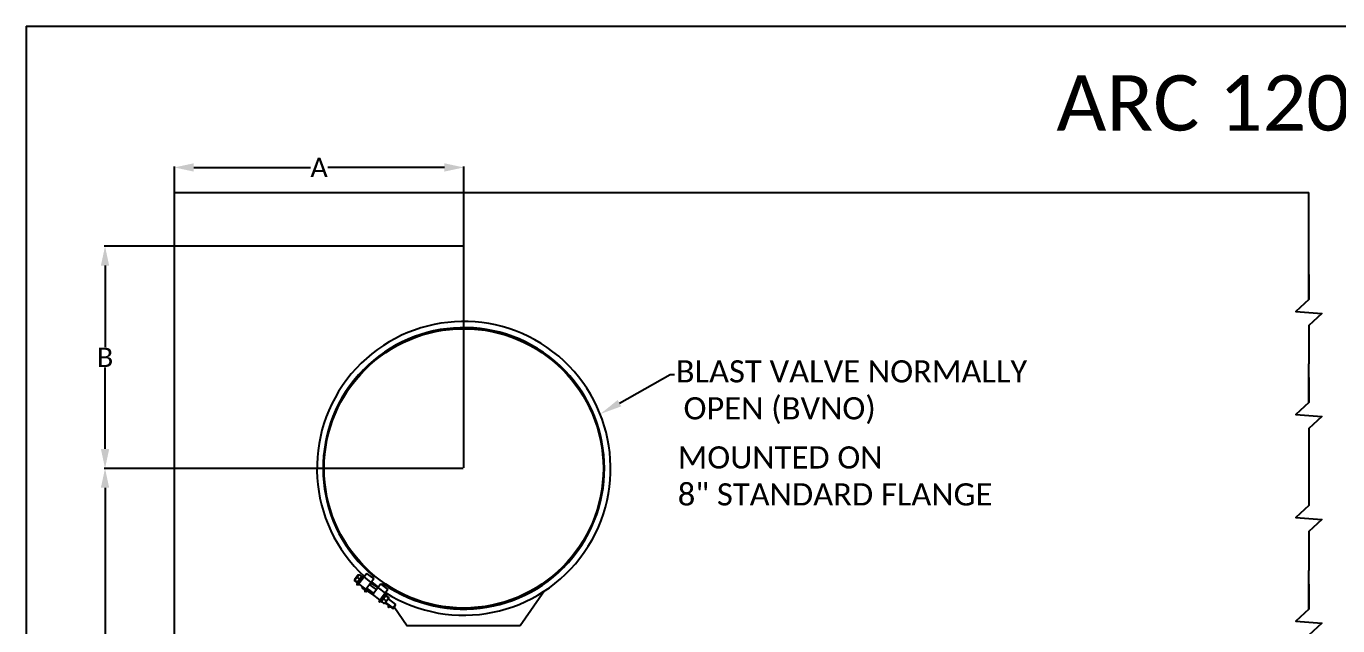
# Model space of a CAD drawing. Header units: millimetres. Extents: x 7589 to 12925, y 625 to 5429.
# Drawn here: x 7589 to 9957, y 4347 to 5429 of the extents above; entities that cross this region are included whole.
import ezdxf
from ezdxf import colors
from ezdxf.entities.mleader import LeaderData, LeaderLine
from ezdxf.math import Vec2, Vec3

# ---------------------------------------------------------------- set-up
doc = ezdxf.new("R2010")
doc.units = ezdxf.units.MM
doc.header["$LTSCALE"] = 307.34
doc.header["$PDMODE"] = 3
doc.header["$PDSIZE"] = 8
doc.layers.get('0').update_dxf_attribs({"linetype": 'CONTINUOUS'})
doc.layers.get('Defpoints').update_dxf_attribs({"linetype": 'CONTINUOUS'})
doc.styles.get("Standard").update_dxf_attribs({"font": 'calibri.ttf'})
doc.dimstyles.get("Standard").update_dxf_attribs({"dimtxt": 35, "dimasz": 35, "dimexe": 1.5, "dimexo": 1, "dimtad": 1, "dimdsep": 46, "dimtxsty": 'Standard', "dimblk": '_FILLED', "dimblk1": '_FILLED', "dimblk2": '_FILLED', "dimcen": 0.09, "dimazin": 2, "dimtol": 1, "dimtp": 0.01, "dimtm": 0.01, "dimtfac": 1, "dimtofl": 0, "dimtmove": 0, "dimatfit": 3, "dimldrblk": '_FILLED', "dimfxl": 1, "dimtolj": 1, "dimarcsym": 0})

# ---------------------------------------------------------------- blocks, each defined once
blk = doc.blocks.new('_FILLED')
at = {"color": 0, "linetype": 'ByBlock'}
blk.add_solid([(0, 0), (-1, 0.214), (-1, -0.214)], dxfattribs=at)
blk = doc.blocks.new('*D64')
at = {"color": 0, "lineweight": -2}
for p, q in [((7856.8, 4631.8), (7856.8, 5175.3)), ((7891.8, 5173.8), (8102.3, 5173.8)), ((8344.1, 5173.8), (8133.5, 5173.8)), ((8379.1, 4631.8), (8379.1, 5175.3))]:
    blk.add_line(p, q, dxfattribs=at)
at = {"layer": 'Defpoints', "color": 0}
for p in [(7856.8, 5173.8), (7856.8, 4630.8), (8379.1, 4630.8)]:
    blk.add_point(p, dxfattribs=at)
at = {"color": 0, "linetype": 'ByBlock', "lineweight": -2, "xscale": 35, "yscale": 35, "zscale": 35, "rotation": 180}
blk.add_blockref('_FILLED', (7856.8, 5173.8), dxfattribs=at)
at = {"color": 0, "linetype": 'ByBlock', "lineweight": -2, "xscale": 35, "yscale": 35, "zscale": 35}
blk.add_blockref('_FILLED', (8379.1, 5173.8), dxfattribs=at)
at = {"color": 0, "insert": (8117.9, 5173.8), "char_height": 35, "attachment_point": 5}
blk.add_mtext('\\A1;\\A1;A', dxfattribs=at)
blk = doc.blocks.new('*D67')
at = {"color": 0, "lineweight": -2}
for p, q in [((8377.1, 5031.6), (7730.1, 5031.6)), ((7731.6, 4996.6), (7731.6, 4849.3)), ((7731.6, 4665.8), (7731.6, 4813.1)), ((8378.1, 4630.8), (7730.1, 4630.8))]:
    blk.add_line(p, q, dxfattribs=at)
at = {"layer": 'Defpoints', "color": 0}
for p in [(7731.6, 5031.6), (8378.1, 5031.6), (8379.1, 4630.8)]:
    blk.add_point(p, dxfattribs=at)
at = {"color": 0, "linetype": 'ByBlock', "lineweight": -2, "xscale": 35, "yscale": 35, "zscale": 35}
for p, rotation in [((7731.6, 5031.6), 90), ((7731.6, 4630.8), 270)]:
    blk.add_blockref('_FILLED', p, dxfattribs=dict(at, rotation=rotation))
at = {"color": 0, "insert": (7731.6, 4831.2), "char_height": 35, "attachment_point": 5}
blk.add_mtext('\\A1;\\A1;B', dxfattribs=at)
blk = doc.blocks.new('*D70')
at = {"color": 0, "lineweight": -2}
for p, q in [((8378.1, 4630.8), (7730.1, 4630.8)), ((7731.6, 4595.8), (7731.6, 3516)), ((7731.6, 2399.3), (7731.6, 3479.1)), ((7931.9, 2364.3), (7730.1, 2364.3))]:
    blk.add_line(p, q, dxfattribs=at)
at = {"layer": 'Defpoints', "color": 0}
for p in [(8379.1, 4630.8), (7731.6, 2364.3), (7932.9, 2364.3)]:
    blk.add_point(p, dxfattribs=at)
at = {"color": 0, "linetype": 'ByBlock', "lineweight": -2, "xscale": 35, "yscale": 35, "zscale": 35}
for p, rotation in [((7731.6, 4630.8), 90), ((7731.6, 2364.3), 270)]:
    blk.add_blockref('_FILLED', p, dxfattribs=dict(at, rotation=rotation))
at = {"color": 0, "insert": (7731.6, 3497.5), "char_height": 35, "attachment_point": 5}
blk.add_mtext('\\A1;\\A1;C', dxfattribs=at)

msp = doc.modelspace()

# ---------------------------------------------------------------- linework, layer by layer
at = {"color": 0}
for p, q in [((7589.3549, 5428.59124), (12925.4311, 5428.59124)), ((7589.3549, 5428.59124), (7589.3549, 624.5987)), ((9904.29915, 5005.43367), (9904.29915, 5128.59124)), ((9904.29915, 5005.43367), (9904.29915, 5128.59124)), ((9904.29915, 4935.43367), (9904.29915, 5005.43367)), ((9904.29915, 4935.43367), (9904.29915, 5005.43367)), ((9904.29915, 4749.61161), (9904.29915, 4819.61161)), ((9904.29915, 4749.61161), (9904.29915, 4819.61161)), ((9904.29915, 4702.61161), (9904.29915, 4632.61161)), ((9904.29915, 4702.61161), (9904.29915, 4632.61161)), ((9904.29915, 4516.78955), (9904.29915, 4446.78955)), ((9904.29915, 4516.78955), (9904.29915, 4446.78955)), ((9904.29915, 4376.78955), (9904.29915, 4446.78955)), ((9904.29915, 4376.78955), (9904.29915, 4446.78955))]:
    msp.add_line(p, q, dxfattribs=at)
at = {"color": 0, "linetype": 'Continuous'}
for p, q in [((7856.77159, 2364.25215), (7856.77159, 5128.59124)), ((7856.77159, 5128.59124), (9904.29915, 5128.59124)), ((8188.50723, 4438.74489), (8181.58299, 4429.69683)), ((8181.58299, 4429.69683), (8181.74033, 4428.51359)), ((8182.31202, 4427.66621), (8186.27238, 4424.63545)), ((8182.79768, 4428.30083), (8186.75804, 4425.27008)), ((8195.61101, 4436.83846), (8185.27952, 4423.33807)), ((8197.6482, 4436.53867), (8186.10124, 4421.45001)), ((8198.34913, 4436.63188), (8186.19445, 4420.74907)), ((8186.97057, 4433.75365), (8190.93093, 4430.72289)), ((8187.38566, 4419.83747), (8204.14089, 4441.73192)), ((8188.50723, 4438.74489), (8189.69047, 4438.90222)), ((8190.6578, 4438.57183), (8194.61816, 4435.54107)), ((8195.61101, 4436.83846), (8197.04046, 4435.74453)), ((8197.6482, 4436.53867), (8198.34913, 4436.63188)), ((8199.54034, 4435.72028), (8198.34913, 4436.63188)), ((8198.8536, 4434.8229), (8211.55985, 4425.09915)), ((8202.21897, 4412.89321), (8216.84714, 4432.00817)), ((8203.79449, 4441.27926), (8216.50073, 4431.55551)), ((8216.35849, 4436.40064), (8214.30839, 4433.951)), ((8214.30839, 4433.951), (8216.84714, 4432.00817)), ((8185.27952, 4423.33807), (8186.70898, 4422.24415)), ((8186.10124, 4421.45001), (8186.19445, 4420.74907)), ((8187.38566, 4419.83747), (8186.19445, 4420.74907)), ((8202.21897, 4412.89321), (8189.51273, 4422.61696)), ((8195.91545, 4417.71713), (8195.4268, 4416.98176)), ((8195.4268, 4416.98176), (8195.74056, 4415.42512)), ((8196.0318, 4414.61637), (8200.18537, 4411.85632)), ((8201.32764, 4413.57532), (8199.53895, 4410.88354)), ((8199.53895, 4410.88354), (8201.03814, 4409.88733)), ((8204.14699, 4414.56581), (8200.48469, 4409.05445)), ((8200.48469, 4409.05445), (8200.6244, 4408.36128)), ((8204.54494, 4414.26127), (8200.6244, 4408.36128)), ((8201.87373, 4407.5311), (8200.6244, 4408.36128)), ((8201.87373, 4407.5311), (8205.73881, 4413.34763)), ((8203.73831, 4414.87856), (8216.44455, 4405.15481)), ((8203.8108, 4410.44619), (8216.00474, 4402.34333)), ((8208.60018, 4421.23168), (8221.30643, 4411.50793)), ((8211.6934, 4425.01893), (8208.98241, 4420.93918)), ((8210.17627, 4420.02554), (8213.60999, 4425.19291)), ((8211.46291, 4424.97247), (8211.6934, 4425.01893)), ((8212.94273, 4424.18875), (8211.6934, 4425.01893)), ((8212.31733, 4423.2476), (8224.23173, 4415.33049)), ((8229.55338, 4422.28442), (8214.92522, 4403.16946)), ((8227.63146, 4393.44571), (8214.92522, 4403.16946)), ((8224.2661, 4415.3754), (8236.97234, 4405.65164)), ((8225.50439, 4390.66622), (8242.25963, 4412.56067)), ((8226.6956, 4389.75461), (8238.85029, 4405.63742)), ((8227.39654, 4389.84782), (8238.94349, 4404.93648)), ((8229.20698, 4421.83176), (8241.91322, 4412.10801)), ((8229.43373, 4389.54804), (8239.76521, 4403.04842)), ((8229.55338, 4422.28442), (8232.09213, 4420.34158)), ((8232.09213, 4420.34158), (8233.92093, 4422.96058)), ((8238.85029, 4405.63742), (8237.65908, 4406.54902)), ((8239.76521, 4403.04842), (8238.33576, 4404.14234)), ((8238.85029, 4405.63742), (8238.94349, 4404.93648)), ((8524.68681, 4409.84097), (8481.05391, 4346.8038)), ((8226.6956, 4389.75461), (8225.50439, 4390.66622)), ((8226.6956, 4389.75461), (8227.39654, 4389.84782)), ((8229.43373, 4389.54804), (8228.00427, 4390.64196)), ((8230.6492, 4391.13632), (8230.6466, 4391.11642)), ((8235.43242, 4387.15284), (8230.95435, 4390.57979)), ((8239.20574, 4392.08353), (8234.72768, 4395.51048)), ((8236.04935, 4387.00372), (8236.03083, 4386.99602)), ((8236.04935, 4387.00372), (8243.93937, 4397.31379)), ((8237.07408, 4388.34276), (8243.78916, 4383.8806)), ((8237.56869, 4388.98907), (8250.75142, 4378.90068)), ((8238.56823, 4401.46787), (8238.53921, 4401.44638)), ((8243.31191, 4397.44915), (8238.83384, 4400.87609)), ((8238.90258, 4401.9212), (8239.50319, 4401.05349)), ((8243.64474, 4397.88407), (8239.16667, 4401.31102)), ((8243.9425, 4384.11136), (8241.85209, 4380.96551)), ((8243.10141, 4380.13533), (8241.85209, 4380.96551)), ((8242.43056, 4395.3422), (8255.61329, 4385.2538)), ((8242.96922, 4396.04607), (8244.61187, 4393.6729)), ((8243.10141, 4380.13533), (8245.13637, 4383.19773)), ((8243.10141, 4380.13533), (8243.79458, 4380.27505)), ((8243.79458, 4380.27505), (8245.53432, 4382.89318)), ((8243.93937, 4397.31379), (8243.95252, 4397.34741)), ((8244.34803, 4381.10793), (8245.84721, 4380.11172)), ((8245.84721, 4380.11172), (8246.96696, 4381.79682)), ((8246.95411, 4381.77749), (8246.91849, 4381.21183)), ((8246.9257, 4380.68576), (8251.62223, 4377.56492)), ((8250.75142, 4378.90068), (8255.61329, 4385.2538)), ((8252.15329, 4379.08709), (8255.7997, 4383.85193)), ((8252.61771, 4378.01403), (8254.00525, 4380.10213)), ((8253.49462, 4380.83984), (8277.0536, 4346.8038)), ((8254.00134, 4380.09623), (8254.01614, 4380.0864)), ((8255.7997, 4383.85193), (8255.61329, 4385.2538)), ((8252.15329, 4379.08709), (8250.75142, 4378.90068)), ((8252.61771, 4378.01403), (8252.11002, 4377.76205)), ((8278.85598, 4346.80385), (8277.0536, 4346.8038)), ((8279.05376, 4346.80377), (8277.0536, 4346.8038)), ((8279.74881, 4346.80386), (8278.85598, 4346.80385)), ((8280.05376, 4346.80376), (8279.05376, 4346.80377)), ((8379.05376, 4346.80365), (8279.74881, 4346.80386)), ((8478.3587, 4346.80386), (8379.05376, 4346.80365)), ((8479.05376, 4346.80377), (8478.05376, 4346.80376)), ((8479.25153, 4346.80385), (8478.3587, 4346.80386)), ((8481.05391, 4346.8038), (8479.05376, 4346.80377)), ((8481.05391, 4346.8038), (8479.25153, 4346.80385))]:
    msp.add_line(p, q, dxfattribs=at)
at = {"color": 0}
for points in [[(9904.29915, 4980.42635), (9904.29915, 4935.43367), (9880.81256, 4913.65716), (9927.78575, 4910.21018), (9904.29915, 4888.43367), (9904.29915, 4819.61161)], [(9904.29915, 4980.42635), (9904.29915, 4935.43367), (9880.81256, 4913.65716), (9927.78575, 4910.21018), (9904.29915, 4888.43367), (9904.29915, 4819.61161)], [(9904.29915, 4794.6043), (9904.29915, 4749.61161), (9880.81256, 4727.8351), (9927.78575, 4724.38812), (9904.29915, 4702.61161), (9904.29915, 4633.78955)], [(9904.29915, 4794.6043), (9904.29915, 4749.61161), (9880.81256, 4727.8351), (9927.78575, 4724.38812), (9904.29915, 4702.61161), (9904.29915, 4633.78955)], [(9904.29915, 4702.61161), (9904.29915, 4563.78955), (9880.81256, 4542.01304), (9927.78575, 4538.56606), (9904.29915, 4516.78955), (9904.29915, 4447.9675)], [(9904.29915, 4608.78224), (9904.29915, 4563.78955), (9880.81256, 4542.01304), (9927.78575, 4538.56606), (9904.29915, 4516.78955), (9904.29915, 4447.9675)], [(9904.29915, 4421.78224), (9904.29915, 4376.78955), (9880.81256, 4355.01304), (9927.78575, 4351.56606), (9904.29915, 4329.78955), (9904.29915, 4260.9675)], [(9904.29915, 4421.78224), (9904.29915, 4376.78955), (9880.81256, 4355.01304), (9927.78575, 4351.56606), (9904.29915, 4329.78955), (9904.29915, 4260.9675)]]:
    msp.add_lwpolyline(points, dxfattribs=at)
at = {"color": 0, "linetype": 'Continuous'}
msp.add_circle((8379.05376, 4630.80358), 252, dxfattribs=at)
for centre, radius, start, end in [((8379.05376, 4630.80358), 265, 237.78047739, 227.37643726), ((8379.05376, 4630.80358), 253.89174, 235.07413321, 230.07413321), ((8379.05376, 4630.80358), 253.5, 235.07413321, 230.07413321), ((8177.97846, 4418.16693), 11.22145, 64.5664263, 65.29210856), ((8201.476, 4417.20232), 6.02714, 203.85463665, 205.40734619), ((8379.05376, 4630.80358), 265, 230.84668729, 231.18963981), ((8379.05376, 4630.80358), 264, 230.83755699, 234.31582956), ((8238.51998, 4388.69981), 7.73126, 142.57785629, 145.15443427), ((8231.64072, 4393.96432), 7.73127, 319.99383563, 322.57041376)]:
    msp.add_arc(centre, radius, start, end, dxfattribs=at)
for points, knots in [([(8182.66894, 4428.36106), (8182.54014, 4428.42026), (8182.31378, 4428.51826), (8182.04348, 4428.61292), (8181.8775, 4428.63611), (8181.79297, 4428.63033), (8181.73751, 4428.58126), (8181.73752, 4428.53564), (8181.74045, 4428.5135)], [0, 0, 0, 0, 0.4033675261, 0.7035432472, 0.807694151, 0.8815014976, 0.9364502599, 1, 1, 1, 1]), ([(8181.74045, 4428.5135), (8181.74729, 4428.46177), (8181.80146, 4428.34115), (8181.98579, 4428.05349), (8182.17294, 4427.82871), (8182.31202, 4427.66621)], [0, 0, 0, 0, 0.1521641569, 0.3763119774, 1, 1, 1, 1]), ([(8186.97057, 4433.75365), (8186.41765, 4433.50861), (8185.34781, 4432.94281), (8184.00264, 4431.70181), (8183.15625, 4430.07909), (8182.88972, 4428.89858), (8182.79768, 4428.30083)], [0, 0, 0, 0, 0.2515594896, 0.5000024232, 0.7484387857, 1, 1, 1, 1]), ([(8190.6578, 4438.57183), (8190.14725, 4438.37768), (8189.16402, 4437.92091), (8187.93142, 4436.83829), (8187.20848, 4435.36562), (8187.02456, 4434.29719), (8186.97057, 4433.75365)], [0, 0, 0, 0, 0.2538622224, 0.5000023129, 0.7461357872, 1, 1, 1, 1]), ([(8189.69059, 4438.90213), (8189.74231, 4438.90904), (8189.87289, 4438.88828), (8190.19873, 4438.78552), (8190.4646, 4438.66361), (8190.6578, 4438.57183)], [0, 0, 0, 0, 0.1521643208, 0.3763122246, 1, 1, 1, 1]), ([(8195.96373, 4414.76484), (8195.9384, 4414.82225), (8195.8483, 4415.03646), (8195.77399, 4415.25864), (8195.74059, 4415.42511)], [0, 0, 0, 0, 0.2698549861, 1, 1, 1, 1]), ([(8196.55769, 4417.22338), (8196.4428, 4417.04098), (8196.04946, 4416.2275), (8195.99732, 4415.29568), (8196.0318, 4414.61637)], [0, 0, 0, 0, 0.2406596339, 1, 1, 1, 1]), ([(8230.95435, 4390.57979), (8230.90863, 4390.6375), (8230.8272, 4390.74379), (8230.72657, 4390.89295), (8230.66347, 4391.01148), (8230.64277, 4391.08703), (8230.64661, 4391.11642)], [0, 0, 0, 0, 0.3525273221, 0.641690737, 0.8580867806, 1, 1, 1, 1]), ([(8232.17497, 4393.11719), (8231.90738, 4392.73287), (8231.4405, 4391.90968), (8231.10194, 4391.02897), (8230.95435, 4390.57979)], [0, 0, 0, 0, 0.4976058739, 1, 1, 1, 1]), ([(8234.72768, 4395.51048), (8234.28408, 4395.21868), (8233.4319, 4394.58782), (8232.69939, 4393.81535), (8232.37997, 4393.39796)], [0, 0, 0, 0, 0.5025426967, 1, 1, 1, 1]), ([(8236.31971, 4398.54611), (8235.97238, 4398.09224), (8235.36325, 4397.11272), (8234.92086, 4396.05164), (8234.72768, 4395.51048)], [0, 0, 0, 0, 0.4986512418, 1, 1, 1, 1]), ([(8235.43242, 4387.15284), (8235.82742, 4387.41268), (8236.58906, 4387.96963), (8237.26165, 4388.6354), (8237.56268, 4388.99412)], [0, 0, 0, 0, 0.502394193, 1, 1, 1, 1]), ([(8236.03082, 4386.99603), (8236.00346, 4386.98464), (8235.92512, 4386.98488), (8235.79422, 4387.01481), (8235.62395, 4387.07296), (8235.50007, 4387.12379), (8235.43242, 4387.15284)], [0, 0, 0, 0, 0.1419132845, 0.3583093016, 0.6474727372, 1, 1, 1, 1]), ([(8238.83384, 4400.87609), (8238.36196, 4400.5482), (8237.45335, 4399.8439), (8236.66704, 4398.99998), (8236.31971, 4398.54611)], [0, 0, 0, 0, 0.5013488334, 1, 1, 1, 1]), ([(8237.78012, 4389.26536), (8238.09955, 4389.68276), (8238.65375, 4390.59168), (8239.04, 4391.5791), (8239.20574, 4392.08353)], [0, 0, 0, 0, 0.4974573766, 1, 1, 1, 1]), ([(8238.53921, 4401.44638), (8238.52298, 4401.42517), (8238.5252, 4401.34337), (8238.62408, 4401.15006), (8238.74169, 4400.9924), (8238.83384, 4400.87609)], [0, 0, 0, 0, 0.1212796615, 0.326209036, 1, 1, 1, 1]), ([(8239.16667, 4401.31102), (8239.09903, 4401.34007), (8238.97515, 4401.3909), (8238.80487, 4401.44905), (8238.67397, 4401.47898), (8238.59564, 4401.47922), (8238.56827, 4401.46784)], [0, 0, 0, 0, 0.3525273221, 0.641690737, 0.8580867806, 1, 1, 1, 1]), ([(8239.20574, 4392.08353), (8239.67762, 4392.41142), (8240.58623, 4393.11572), (8241.37254, 4393.95965), (8241.71987, 4394.41352)], [0, 0, 0, 0, 0.5013488313, 1, 1, 1, 1]), ([(8241.71987, 4394.41352), (8242.0672, 4394.86738), (8242.67633, 4395.8469), (8243.11872, 4396.90799), (8243.31191, 4397.44915)], [0, 0, 0, 0, 0.49865124, 1, 1, 1, 1]), ([(8243.31191, 4397.44915), (8243.44825, 4397.3906), (8243.63117, 4397.31827), (8243.8436, 4397.27334), (8243.92314, 4397.29258), (8243.93937, 4397.31379)], [0, 0, 0, 0, 0.6737910354, 0.8787203725, 1, 1, 1, 1]), ([(8243.95249, 4397.34744), (8243.95632, 4397.37683), (8243.93562, 4397.45238), (8243.87252, 4397.57091), (8243.7719, 4397.72008), (8243.69046, 4397.82637), (8243.64474, 4397.88407)], [0, 0, 0, 0, 0.1419132845, 0.3583093016, 0.6474727372, 1, 1, 1, 1]), ([(8246.9257, 4380.68576), (8246.92216, 4380.73077), (8246.91085, 4380.90584), (8246.91029, 4381.08179), (8246.91848, 4381.21183)], [0, 0, 0, 0, 0.2573520958, 1, 1, 1, 1]), ([(8247.14077, 4381.66365), (8247.11706, 4381.5846), (8247.02789, 4381.26274), (8246.96364, 4380.93427), (8246.9257, 4380.68576)], [0, 0, 0, 0, 0.2471374307, 1, 1, 1, 1]), ([(8253.39592, 4379.18515), (8253.44988, 4379.26635), (8253.65592, 4379.60018), (8253.81631, 4379.96138), (8253.913, 4380.23967)], [0, 0, 0, 0, 0.2486340871, 1, 1, 1, 1]), ([(8251.62223, 4377.56492), (8251.97149, 4377.77869), (8252.63306, 4378.24624), (8253.17666, 4378.85519), (8253.39592, 4379.18515)], [0, 0, 0, 0, 0.5082640806, 1, 1, 1, 1]), ([(8252.11003, 4377.76205), (8252.07188, 4377.74312), (8251.91301, 4377.66855), (8251.7484, 4377.60662), (8251.62223, 4377.56492)], [0, 0, 0, 0, 0.2427008729, 1, 1, 1, 1])]:
    msp.add_open_spline(points, degree=3, knots=knots, dxfattribs=at)

# ---------------------------------------------------------------- texts
at = {"color": 0, "attachment_point": 1}
for s, insert, char_height, width in [('ARC 1200', (9448.72102, 5340.18522), 100, 698.7988121), ('MOUNTED ON\\P8" STANDARD FLANGE', (8765.30251, 4670.53965), 40, 904.0801234)]:
    msp.add_mtext(s, dxfattribs=dict(at, insert=insert, char_height=char_height, width=width))

# ---------------------------------------------------------------- dimensions: what is measured, and where the dimension line sits
at = {"color": 0}
dim = msp.add_linear_dim(base=(7856.77159, 5173.77317), p1=(8379.05376, 4630.80358), p2=(7856.77159, 4630.80358), text='\\A1;A', dimstyle='Standard', override={"dimtad": 0, "dimtih": 1, "dimtoh": 1, "dimdec": 4, "dimzin": 0, "dimtxsty": 'Standard', "dimcen": 62.865, "dimadec": 0, "dimazin": 0, "dimtdec": 4, "dimtzin": 0}, dxfattribs=at)
dim.commit()
dim.dimension.update_dxf_attribs({"geometry": '*D64', "text_midpoint": (8117.91267, 5173.77317)})
for base, p2, text, picture, middle in [((7731.60895, 5031.60288), (8378.05376, 5031.60288), '\\A1;B', '*D67', (7731.60895, 4831.20323)), ((7731.60895, 2364.25215), (7932.89123, 2364.25215), '\\A1;C', '*D70', (7731.60895, 3497.52786))]:
    dim = msp.add_linear_dim(base=base, p1=(8379.05376, 4630.80358), p2=p2, angle=90, text=text, dimstyle='Standard', override={"dimtad": 0, "dimtih": 1, "dimtoh": 1, "dimdec": 4, "dimzin": 0, "dimtxsty": 'Standard', "dimcen": 62.865, "dimadec": 0, "dimazin": 0, "dimtdec": 4, "dimtzin": 0}, dxfattribs=at)
    dim.commit()
    dim.dimension.update_dxf_attribs({"geometry": picture, "text_midpoint": middle})

# ---------------------------------------------------------------- leaders
ml = msp.add_multileader_mtext('Standard', dxfattribs=at)
ml.set_content('BLAST VALVE NORMALLY\\P OPEN (BVNO)')
ml.set_leader_properties(linetype='ByLayer')
ml.build(insert=Vec2(0, 0))
ml.multileader.update_dxf_attribs({"text_right_attachment_type": 6, "arrow_head_size": 40})
ctx = ml.context
ctx.base_point, ctx.char_height, ctx.arrow_head_size, ctx.plane_origin = Vec3(8759.66667, 4800.34213), 40, 40, Vec3(8625.28574, 4728.75669)
ctx.right_attachment = 6
notes = []
notes.append((ctx, [(0, (1, 1, 0), (8751.66667, 4800.34213), (1, 0), 8, [(0, [(8625.28574, 4728.75669)], 0, [])])]))
ctx.mtext.insert, ctx.mtext.flow_direction = Vec3(8761.66667, 4825.84982), 5
for ctx, leaders in notes:
    for number, flags, end, landing, length, lines in leaders:
        leader = LeaderData()
        leader.index, (leader.has_last_leader_line, leader.has_dogleg_vector, leader.attachment_direction) = number, flags
        leader.last_leader_point, leader.dogleg_vector, leader.dogleg_length = Vec3(end), Vec3(landing), length
        for number, points, colour, breaks in lines:
            line = LeaderLine()
            line.index, line.vertices, line.color, line.breaks = number, Vec3.list(points), colors.encode_raw_color(colour), breaks
            leader.lines.append(line)
        ctx.leaders.append(leader)

doc.saveas('drawing.dxf')
